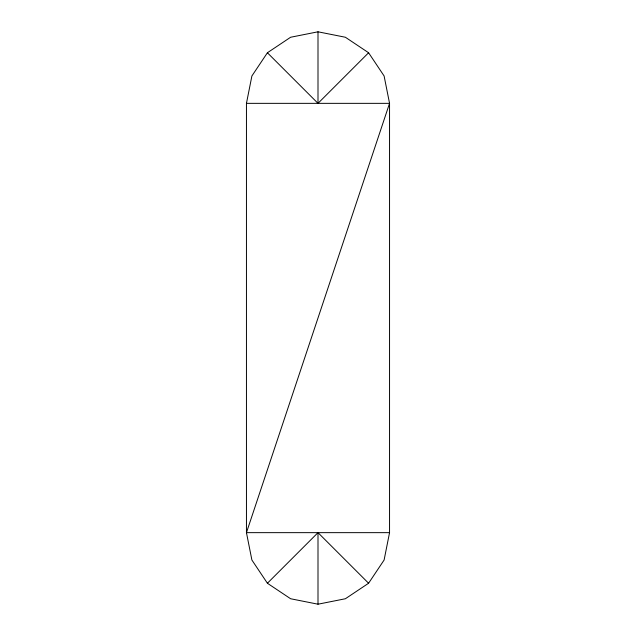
<?xml version="1.0" encoding="UTF-8"?>
<svg xmlns="http://www.w3.org/2000/svg" width="636" height="636" viewBox="0 0 636 636"><rect width="100%" height="100%" fill="white"/><g stroke="black" fill="none" stroke-linecap="round" stroke-linejoin="round"><path stroke-width="0.95" d="M246.45 103.35L251.896 75.97L267.406 52.756L290.62 37.246L318 31.8L345.38 37.246L368.594 52.756L384.104 75.97L389.55 103.35L389.55 532.65L384.104 560.03L368.594 583.244L345.38 598.754L318 604.2L290.62 598.754L267.406 583.244L251.896 560.03L246.45 532.65L246.45 103.35L389.55 103.35L246.45 532.65L389.55 532.65M267.406 52.756L318 103.35L368.594 52.756M267.406 583.244L318 532.65L368.594 583.244M318 31.8L318 103.35M318 532.65L318 604.2"/></g></svg>
